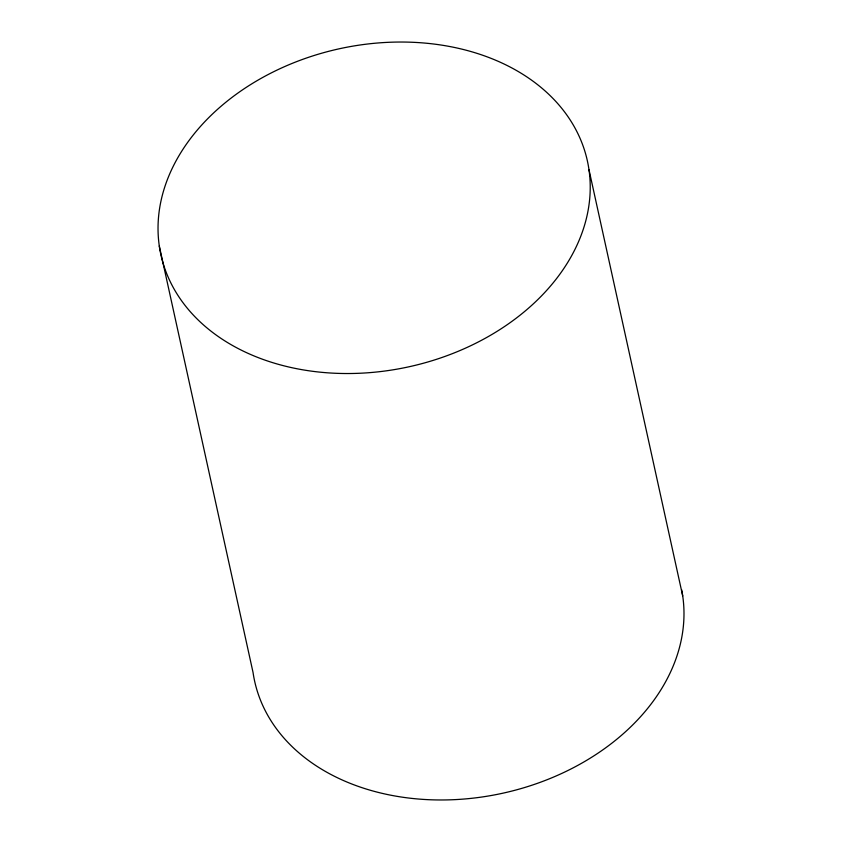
<?xml version="1.0" encoding="UTF-8"?>
<svg xmlns="http://www.w3.org/2000/svg" width="842" height="842" viewBox="0 0 842 842"><rect width="100%" height="100%" fill="white"/><g stroke="black" fill="none" stroke-linecap="round" stroke-linejoin="round"><path stroke-width="1.26" d="M588.958 169.558A218.352 162.78 -12.4 0 1 286.943 366.565A218.352 162.78 -12.4 0 1 246.464 87.221A218.352 162.78 -12.4 0 1 588.958 169.558L682.715 595.999M159.285 246.001L253.042 672.442A218.352 162.78 -12.4 0 0 495.475 794.722A218.352 162.78 -12.4 0 0 681.631 589.674"/></g></svg>
